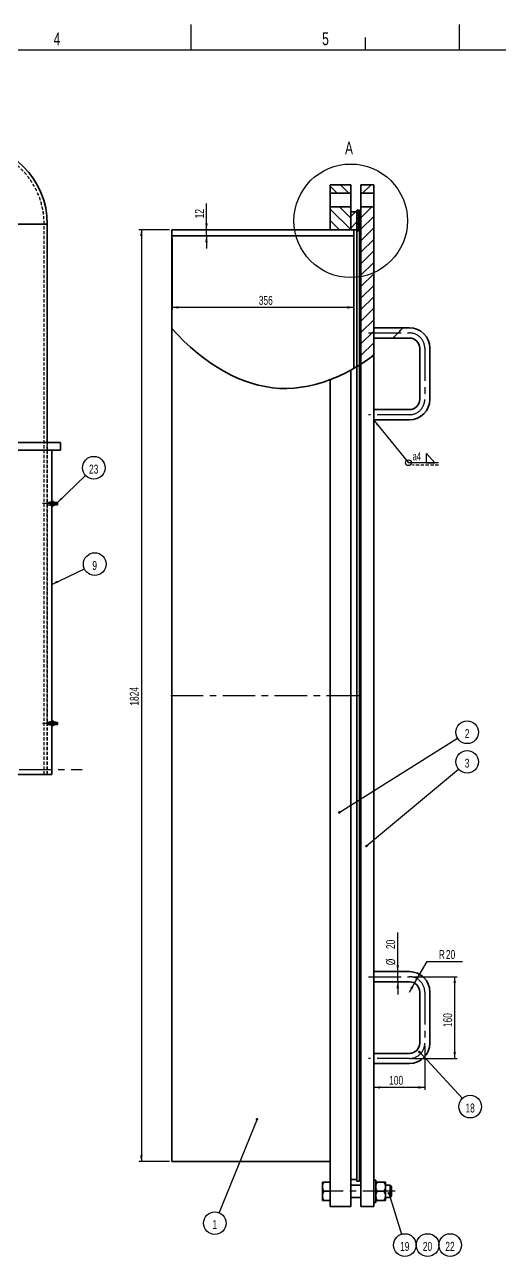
# Model space of a CAD drawing. Header units: millimetres. Extents: x 50 to 5945, y 0 to 4205.
# Drawn here: x 1776 to 2706, y 1794 to 4205 of the extents above; entities that cross this region are included whole.
import ezdxf

# ---------------------------------------------------------------- set-up
doc = ezdxf.new("R2010")
doc.units = ezdxf.units.MM
doc.header["$LTSCALE"] = 5
doc.linetypes.add('CENTERX2', pattern=[20.32, 12.7, -2.54, 2.54, -2.54])
doc.linetypes.add('HIDDEN', pattern=[1.905, 1.27, -0.635])
doc.layers.add('AM_0', color=7, linetype='Continuous', lineweight=35)
doc.layers.add('AM_3', color=6, linetype='HIDDEN', lineweight=25)
for name, color, linetype in [('AM_4', 3, 'Continuous'), ('AM_5', 3, 'Continuous'), ('AM_6', 140, 'Continuous'), ('AM_7', 4, 'CENTERX2'), ('AM_8', 1, 'Continuous')]:
    doc.layers.add(name, color=color, linetype=linetype)
doc.styles.add('SLDTEXTSTYLE0', font='TXT', dxfattribs={"width": 0.7})
doc.dimstyles.new('SLDDIMSTYLE0', dxfattribs={"dimtxt": 17.5, "dimasz": 12.5, "dimexe": 0, "dimexo": 0.0625, "dimgap": 4.375, "dimtad": 1, "dimdec": 1, "dimrnd": 1e-09, "dimzin": 12, "dimdsep": 46, "dimtxsty": 'SLDTEXTSTYLE0', "dimsah": 1, "dimcen": 0.09, "dimadec": 0, "dimazin": 3, "dimtfac": 1, "dimtdec": 1, "dimtmove": 0, "dimatfit": 0, "dimfxl": 1, "dimfrac": 2, "dimtolj": 1, "dimtzin": 12, "dimarcsym": 0})
doc.dimstyles.new('SLDDIMSTYLE1', dxfattribs={"dimtxt": 17.5, "dimasz": 12.5, "dimexe": 0, "dimexo": 0.0625, "dimgap": 4.375, "dimtad": 1, "dimdec": 1, "dimrnd": 1e-09, "dimzin": 12, "dimdsep": 46, "dimtxsty": 'SLDTEXTSTYLE0', "dimsah": 1, "dimcen": 0.09, "dimadec": 0, "dimazin": 3, "dimtfac": 1, "dimtdec": 1, "dimtofl": 0, "dimtmove": 0, "dimatfit": 3, "dimfxl": 1, "dimfrac": 2, "dimtolj": 1, "dimtzin": 12, "dimarcsym": 0})
doc.dimstyles.new('SLDDIMSTYLE2', dxfattribs={"dimtxt": 17.5, "dimasz": 12.5, "dimexe": 0, "dimexo": 0.0625, "dimgap": 4.375, "dimtad": 0, "dimtih": 1, "dimtoh": 1, "dimdec": 1, "dimrnd": 1e-09, "dimzin": 12, "dimdsep": 46, "dimtxsty": 'SLDTEXTSTYLE0', "dimsah": 1, "dimcen": 0, "dimadec": 0, "dimazin": 3, "dimtfac": 1, "dimtdec": 1, "dimtofl": 0, "dimtmove": 0, "dimatfit": 3, "dimfxl": 1, "dimfrac": 2, "dimtolj": 1, "dimtzin": 12, "dimarcsym": 0})
doc.dimstyles.new('SLDDIMSTYLE3', dxfattribs={"dimtxt": 0.18, "dimasz": 5, "dimexe": 0, "dimexo": 0.0625, "dimgap": 0, "dimtad": 0, "dimtih": 1, "dimtoh": 1, "dimdec": 0, "dimrnd": 1e-09, "dimzin": 0, "dimdsep": 46, "dimtxsty": 'Standard', "dimblk1": 'DOT', "dimblk2": 'DOT', "dimsah": 1, "dimcen": 0.09, "dimadec": 0, "dimazin": 0, "dimtfac": 5, "dimtdec": 0, "dimtofl": 0, "dimtmove": 0, "dimatfit": 3, "dimldrblk": 'DOT', "dimfxl": 1, "dimfrac": 2, "dimtolj": 1, "dimtzin": 0, "dimarcsym": 0})
doc.dimstyles.new('SLDDIMSTYLE4', dxfattribs={"dimtxt": 0.18, "dimasz": 12.5, "dimexe": 0, "dimexo": 0.0625, "dimgap": 0, "dimtad": 0, "dimtih": 1, "dimtoh": 1, "dimdec": 0, "dimrnd": 1e-09, "dimzin": 0, "dimdsep": 46, "dimtxsty": 'Standard', "dimsah": 1, "dimcen": 0.09, "dimadec": 0, "dimazin": 0, "dimtfac": 12.5, "dimtdec": 0, "dimtofl": 0, "dimtmove": 0, "dimatfit": 3, "dimfxl": 1, "dimfrac": 2, "dimtolj": 1, "dimtzin": 0, "dimarcsym": 0})

# ---------------------------------------------------------------- blocks, each defined once
blk = doc.blocks.new('_D')
at = {"layer": 'AM_5'}
for p, q in [((2132.5, 3803.6), (2132.5, 3854.8)), ((2132.5, 3791.6), (2132.5, 3803.6)), ((2132.5, 3791.6), (2132.5, 3766.6))]:
    blk.add_line(p, q, dxfattribs=at)
for points in [[(2132.5, 3803.6), (2135, 3816.1), (2130, 3816.1)], [(2132.5, 3791.6), (2130, 3779.1), (2135, 3779.1)]]:
    blk.add_solid(points, dxfattribs=at)
at = {"layer": 'AM_5', "insert": (2109.9, 3825.9), "char_height": 17.5, "attachment_point": 1, "rotation": 90, "style": 'SLDTEXTSTYLE0'}
blk.add_mtext('12', dxfattribs=at)
blk = doc.blocks.new('_D_1')
at = {"layer": 'AM_5'}
for p, q in [((2065, 3786.6), (2065, 3646.6)), ((2421, 3786.6), (2421, 3646.6)), ((2421, 3651.6), (2065, 3651.6))]:
    blk.add_line(p, q, dxfattribs=at)
for points in [[(2065, 3651.6), (2077.5, 3649.1), (2077.5, 3654.1)], [(2421, 3651.6), (2408.5, 3654.1), (2408.5, 3649.1)]]:
    blk.add_solid(points, dxfattribs=at)
at = {"layer": 'AM_5', "insert": (2234.9, 3674.1), "char_height": 17.5, "attachment_point": 1, "style": 'SLDTEXTSTYLE0'}
blk.add_mtext('356', dxfattribs=at)
blk = doc.blocks.new('_D_2')
at = {"layer": 'AM_5'}
for p, q in [((2060, 3803.6), (2000, 3803.6)), ((2005, 3803.6), (2005, 1979.6)), ((2060, 1979.6), (2000, 1979.6))]:
    blk.add_line(p, q, dxfattribs=at)
for points in [[(2005, 3803.6), (2002.5, 3791.1), (2007.5, 3791.1)], [(2005, 1979.6), (2007.5, 1992.1), (2002.5, 1992.1)]]:
    blk.add_solid(points, dxfattribs=at)
at = {"layer": 'AM_5', "insert": (1982.4, 2872.1), "char_height": 17.5, "attachment_point": 1, "rotation": 90, "style": 'SLDTEXTSTYLE0'}
blk.add_mtext('1824', dxfattribs=at)
blk = doc.blocks.new('_D_3')
at = {"layer": 'AM_5'}
for p, q in [((2535, 2341.6), (2623.5, 2341.6)), ((2618.5, 2181.6), (2618.5, 2341.6)), ((2535, 2181.6), (2623.5, 2181.6))]:
    blk.add_line(p, q, dxfattribs=at)
for points in [[(2618.5, 2341.6), (2616, 2329.1), (2621, 2329.1)], [(2618.5, 2181.6), (2621, 2194.1), (2616, 2194.1)]]:
    blk.add_solid(points, dxfattribs=at)
at = {"layer": 'AM_5', "insert": (2596, 2242.9), "char_height": 17.5, "attachment_point": 1, "rotation": 90, "style": 'SLDTEXTSTYLE0'}
blk.add_mtext('160', dxfattribs=at)
blk = doc.blocks.new('_D_4')
at = {"layer": 'AM_5'}
for p, q in [((2560, 2206.6), (2560, 2119.9)), ((2560, 2124.9), (2460, 2124.9))]:
    blk.add_line(p, q, dxfattribs=at)
for points in [[(2460, 2124.9), (2472.5, 2122.4), (2472.5, 2127.4)], [(2560, 2124.9), (2547.5, 2127.4), (2547.5, 2122.4)]]:
    blk.add_solid(points, dxfattribs=at)
at = {"layer": 'AM_5', "insert": (2490.2, 2147.5), "char_height": 17.5, "attachment_point": 1, "style": 'SLDTEXTSTYLE0'}
blk.add_mtext('100', dxfattribs=at)
blk = doc.blocks.new('_D_5')
at = {"layer": 'AM_5'}
for p, q in [((2506.9, 2351.6), (2506.9, 2428.1)), ((2506.9, 2331.6), (2506.9, 2351.6)), ((2506.9, 2331.6), (2506.9, 2306.6))]:
    blk.add_line(p, q, dxfattribs=at)
for points in [[(2506.9, 2351.6), (2509.4, 2364.1), (2504.4, 2364.1)], [(2506.9, 2331.6), (2504.4, 2319.1), (2509.4, 2319.1)]]:
    blk.add_solid(points, dxfattribs=at)
at = {"layer": 'AM_5', "char_height": 17.5, "attachment_point": 1, "rotation": 90, "style": 'SLDTEXTSTYLE0'}
for s, insert in [('20', (2484.3, 2395.7)), ('%%c', (2484.3, 2364.2))]:
    blk.add_mtext(s, dxfattribs=dict(at, insert=insert))
blk = doc.blocks.new('_D_6')
at = {"layer": 'AM_5'}
for p, q in [((2540, 2328.9), (2564.4, 2371.2)), ((2564.4, 2371.2), (2633.7, 2371.2)), ((2530, 2311.6), (2540, 2328.9))]:
    blk.add_line(p, q, dxfattribs=at)
blk.add_solid([(2540, 2328.9), (2531.5, 2319.3), (2535.9, 2316.8)], dxfattribs=at)
at = {"layer": 'AM_5', "char_height": 17.5, "attachment_point": 1, "style": 'SLDTEXTSTYLE0'}
for s, insert in [('R', (2587.4, 2393.8)), ('20', (2601.3, 2393.8))]:
    blk.add_mtext(s, dxfattribs=dict(at, insert=insert))
blk = doc.blocks.new('SW_NOTE_0_4')
at = {"layer": 'AM_6', "color": 0}
blk.add_circle((15.1, -16.2), 22.2, dxfattribs=at)
at = {"layer": 'AM_6', "color": 0, "insert": (15, -10.1), "char_height": 17.5, "attachment_point": 2, "style": 'SLDTEXTSTYLE0'}
blk.add_mtext('18', dxfattribs=at)
blk = doc.blocks.new('_Dot')
at = {"color": 0, "linetype": 'ByBlock', "lineweight": -2}
blk.add_line((-0.5, 0), (-1, 0), dxfattribs=at)
at = {"color": 0, "linetype": 'ByBlock', "const_width": 0.5}
blk.add_lwpolyline([(-0.25, 0, 1), (0.25, 0, 1)], format="xyb", close=True, dxfattribs=at)
blk = doc.blocks.new('SW_NOTE_0_5')
at = {"layer": 'AM_6', "color": 0}
blk.add_circle((-8.3, -20.5), 22.2, dxfattribs=at)
at = {"layer": 'AM_6', "color": 0, "insert": (-8.3, -14.4), "char_height": 17.5, "attachment_point": 2, "style": 'SLDTEXTSTYLE0'}
blk.add_mtext('1', dxfattribs=at)
blk = doc.blocks.new('SW_NOTE_0_6')
at = {"layer": 'AM_6', "color": 0}
blk.add_circle((18.8, 11.8), 22.2, dxfattribs=at)
at = {"layer": 'AM_6', "color": 0, "insert": (18.7, 17.9), "char_height": 17.5, "attachment_point": 2, "style": 'SLDTEXTSTYLE0'}
blk.add_mtext('2', dxfattribs=at)
blk = doc.blocks.new('SW_NOTE_0_7')
at = {"layer": 'AM_6', "color": 0}
blk.add_circle((17, 14.2), 22.2, dxfattribs=at)
at = {"layer": 'AM_6', "color": 0, "insert": (16.9, 20.3), "char_height": 17.5, "attachment_point": 2, "style": 'SLDTEXTSTYLE0'}
blk.add_mtext('3', dxfattribs=at)
blk = doc.blocks.new('SW_NOTE_0_8')
at = {"layer": 'AM_6', "color": 0}
blk.add_circle((6.5, -21.2), 22.2, dxfattribs=at)
at = {"layer": 'AM_6', "color": 0, "insert": (6.4, -15.1), "char_height": 17.5, "attachment_point": 2, "style": 'SLDTEXTSTYLE0'}
blk.add_mtext('19', dxfattribs=at)
blk = doc.blocks.new('SW_NOTE_0_9')
at = {"layer": 'AM_6', "color": 0}
blk.add_circle((12.3, 16.5), 22.2, dxfattribs=at)
at = {"layer": 'AM_6', "color": 0, "insert": (12, 22.6), "char_height": 17.5, "attachment_point": 2, "style": 'SLDTEXTSTYLE0'}
blk.add_mtext('20', dxfattribs=at)
blk = doc.blocks.new('SW_NOTE_0_10')
at = {"layer": 'AM_6', "color": 0}
blk.add_circle((12.3, 16.5), 22.2, dxfattribs=at)
at = {"layer": 'AM_6', "color": 0, "insert": (12, 22.6), "char_height": 17.5, "attachment_point": 2, "style": 'SLDTEXTSTYLE0'}
blk.add_mtext('22', dxfattribs=at)
blk = doc.blocks.new('SW_SYMBOL_WELD_FILL')
at = {"layer": 'AM_5', "color": 0}
for p, q in [((500, 0), (500, 4500)), ((500, 4500), (4500, 0)), ((500, 0), (4500, 0))]:
    blk.add_line(p, q, dxfattribs=at)
blk = doc.blocks.new('SW_WELDSYMBOL_0')
at = {"layer": 'AM_5', "color": 0}
blk.add_line((59.1, 0), (0, 0), dxfattribs=at)
at = {"layer": 'AM_5', "color": 0, "linetype": 'HIDDEN'}
blk.add_line((59.1, -5), (8.3, -5), dxfattribs=at)
at = {"layer": 'AM_5', "color": 0}
blk.add_circle((0, 0), 5.72, dxfattribs=at)
at = {"layer": 'AM_5', "color": 0, "xscale": 0.0041275, "yscale": 0.0041275, "zscale": 0.0041275}
blk.add_blockref('SW_SYMBOL_WELD_FILL', (33.3, -0.5), dxfattribs=at)
at = {"layer": 'AM_5', "color": 0, "insert": (8.2, 20.5), "char_height": 15.88, "attachment_point": 1, "style": 'SLDTEXTSTYLE0'}
blk.add_mtext('a4', dxfattribs=at)
blk = doc.blocks.new('SW_NOTE_0_18')
at = {"layer": 'AM_6', "color": 0}
blk.add_circle((20, 9.5), 22.2, dxfattribs=at)
at = {"layer": 'AM_6', "color": 0, "insert": (19.9, 15.6), "char_height": 17.5, "attachment_point": 2, "style": 'SLDTEXTSTYLE0'}
blk.add_mtext('9', dxfattribs=at)
blk = doc.blocks.new('SW_NOTE_0_24')
at = {"layer": 'AM_6', "color": 0}
blk.add_circle((16, 15.3), 22.2, dxfattribs=at)
at = {"layer": 'AM_6', "color": 0, "insert": (15.8, 21.4), "char_height": 17.5, "attachment_point": 2, "style": 'SLDTEXTSTYLE0'}
blk.add_mtext('23', dxfattribs=at)

msp = doc.modelspace()

# ---------------------------------------------------------------- hatches: boundary and pattern name
at = {"layer": 'AM_8'}
h = msp.add_hatch(dxfattribs=at)
h.set_pattern_fill('ANSI31', color=256, scale=5, angle=90, style=0)
h.paths.add_polyline_path([(2374.961522, 3891.578207), (2374.961522, 3875.078207), (2414.961522, 3875.078207), (2414.961522, 3891.578207)], flags=0)
h = msp.add_hatch(dxfattribs=at)
h.set_pattern_fill('ANSI31', color=256, scale=5, style=0)
h.paths.add_polyline_path([(2434.961522, 3891.578207), (2434.961522, 3875.078207), (2459.961522, 3875.078207), (2459.961522, 3891.578207)], flags=0)
h = msp.add_hatch(dxfattribs=at)
h.set_pattern_fill('ANSI31', color=256, scale=5, angle=90, style=0)
h.paths.add_polyline_path([(2374.961522, 3803.578207), (2414.961522, 3803.578207), (2414.961522, 3848.078207), (2374.961522, 3848.078207)], flags=0)
h = msp.add_hatch(dxfattribs=at)
h.set_pattern_fill('ANSI31', color=256, scale=5, style=0)
h.paths.add_polyline_path([(2414.961522, 3838.578207), (2414.961522, 3803.578207), (2426.961522, 3803.578207), (2426.961522, 3838.578207)], flags=0)
h = msp.add_hatch(dxfattribs=at)
h.set_pattern_fill('NET3', color=256, scale=1.666667, style=0)
h.paths.add_polyline_path([(2426.961522, 3841.578207), (2426.961522, 3801.578207), (2431.961522, 3801.578207), (2431.961522, 3841.578207)], flags=0)
h = msp.add_hatch(dxfattribs=at)
h.set_pattern_fill('ANSI31', color=256, scale=5, angle=90, style=0)
edge = h.paths.add_edge_path(flags=0)
edge.add_line((2434.961522, 3840.578207), (2431.961522, 3840.578207))
edge.add_line((2431.961522, 3840.578207), (2431.961522, 3538.725929))
edge.add_spline(control_points=[(2431.961522, 3538.725929), (2432.964383, 3539.355328), (2433.964406, 3539.989961), (2434.961522, 3540.629749)], knot_values=[0.6436702071, 0.6436702071, 0.6436702071, 0.6436702071, 0.6455869195, 0.6455869195, 0.6455869195, 0.6455869195], weights=[1, 1, 1, 1], degree=3, periodic=0)
edge.add_line((2434.961522, 3540.629749), (2434.961522, 3840.578207))
h = msp.add_hatch(dxfattribs=at)
h.set_pattern_fill('ANSI31', color=256, scale=5, style=0)
edge = h.paths.add_edge_path(flags=0)
edge.add_spline(control_points=[(2431.961522, 3538.725929), (2432.964383, 3539.355328), (2433.964406, 3539.989961), (2434.961522, 3540.629749)], knot_values=[0.6436702071, 0.6436702071, 0.6436702071, 0.6436702071, 0.6455869195, 0.6455869195, 0.6455869195, 0.6455869195], weights=[1, 1, 1, 1], degree=3, periodic=0)
edge.add_line((2434.961522, 3540.629749), (2434.961522, 3840.578207))
edge.add_line((2434.961522, 3840.578207), (2431.961522, 3840.578207))
edge.add_line((2431.961522, 3840.578207), (2431.961522, 3538.725929))
h = msp.add_hatch(dxfattribs=at)
h.set_pattern_fill('ANSI31', color=256, scale=5, style=0)
edge = h.paths.add_edge_path(flags=0)
edge.add_line((2459.961522, 3848.078207), (2434.961522, 3848.078207))
edge.add_line((2434.961522, 3848.078207), (2434.961522, 3540.629749))
edge.add_spline(control_points=[(2434.961522, 3540.629749), (2443.523867, 3546.123683), (2451.871783, 3551.99772), (2459.961522, 3558.201019)], knot_values=[0.6455869195, 0.6455869195, 0.6455869195, 0.6455869195, 0.6620459565, 0.6620459565, 0.6620459565, 0.6620459565], weights=[1, 1, 1, 1], degree=3, periodic=0)
edge.add_line((2459.961522, 3558.201019), (2459.961522, 3848.078207))

# ---------------------------------------------------------------- linework, layer by layer
at = {"layer": 'AM_0'}
for p, q in [((2374.961522, 3891.578207), (2414.961522, 3891.578207)), ((2374.961522, 3875.078207), (2374.961522, 3891.578207)), ((2414.961522, 3875.078207), (2414.961522, 3891.578207)), ((2434.961522, 3891.578207), (2459.961522, 3891.578207)), ((2434.961522, 3891.578207), (2434.961522, 3875.078207)), ((2459.961522, 3891.578207), (2459.961522, 3875.078207)), ((2414.961522, 3875.078207), (2374.961522, 3875.078207)), ((2374.961522, 3875.078207), (2374.961522, 3848.078207)), ((2414.961522, 3875.078207), (2414.961522, 3848.078207)), ((2459.961522, 3875.078207), (2434.961522, 3875.078207)), ((2434.961522, 3848.078207), (2434.961522, 3875.078207)), ((2459.961522, 3848.078207), (2459.961522, 3875.078207)), ((2374.961522, 3848.078207), (2414.961522, 3848.078207)), ((2374.961522, 3803.578207), (2374.961522, 3848.078207)), ((2414.961522, 3803.578207), (2414.961522, 3848.078207)), ((2414.961522, 3838.578207), (2426.961522, 3838.578207)), ((2414.961522, 3838.578207), (2414.961522, 3803.578207)), ((2426.961522, 3841.578207), (2431.961522, 3841.578207)), ((2426.961522, 3841.578207), (2426.961522, 3801.578207)), ((2426.961522, 3838.578207), (2426.961522, 3803.578207)), ((2431.961522, 3841.578207), (2431.961522, 3801.578207)), ((2431.961522, 3840.578207), (2434.961522, 3840.578207)), ((2431.961522, 3538.725929), (2431.961522, 3840.578207)), ((2434.961522, 3848.078207), (2459.961522, 3848.078207)), ((2434.961522, 3848.078207), (2434.961522, 3540.629749)), ((2434.961522, 3540.629749), (2434.961522, 3840.578207)), ((2459.961522, 3848.078207), (2459.961522, 3558.201019)), ((1731.983323, 3814.428207), (1820.883323, 3814.428207)), ((1820.883323, 3387.428207), (1820.883323, 3814.428207)), ((2420.961522, 3803.577183), (2064.961522, 3803.577183)), ((2064.961522, 3791.577207), (2064.961522, 3803.577183)), ((2420.961522, 3791.577207), (2064.961522, 3791.577207)), ((2064.961522, 3610.398158), (2064.961522, 3791.577207)), ((2374.961522, 3803.578207), (2414.961522, 3803.578207)), ((2374.961522, 3803.578207), (2374.961522, 3803.577183)), ((2414.961522, 3803.578207), (2426.961522, 3803.578207)), ((2414.961522, 3803.577183), (2414.961522, 3803.578207)), ((2420.961522, 3791.577207), (2420.961522, 3803.577183)), ((2420.961522, 3532.184165), (2420.961522, 3791.577207)), ((2426.961522, 3801.578207), (2431.961522, 3801.578207)), ((2426.961522, 3535.729065), (2426.961522, 3801.578207)), ((2064.961522, 3610.398158), (2064.961522, 3291.578207)), ((2516.298986, 3611.578207), (2459.961522, 3611.578207)), ((2529.961522, 3611.578207), (2516.298986, 3611.578207)), ((2459.961522, 3591.578207), (2497.909422, 3591.578207)), ((2497.909422, 3591.578207), (2529.961522, 3591.578207)), ((2549.961522, 3571.578207), (2549.961522, 3471.578207)), ((2569.961522, 3471.578207), (2569.961522, 3571.578207)), ((2459.961522, 3558.201019), (2459.961522, 3291.578207)), ((2426.961522, 3535.645693), (2414.961522, 3528.71538)), ((2414.961522, 3291.578207), (2414.961522, 3528.71538)), ((2431.961522, 3538.725929), (2426.961522, 3535.645693)), ((2426.961522, 3535.645693), (2426.961522, 3291.578207)), ((2434.961522, 3540.629749), (2431.961522, 3538.725929)), ((2431.961522, 3538.725929), (2431.961522, 3291.578207)), ((2434.961522, 3540.629749), (2434.961522, 3291.578207)), ((2374.961522, 3291.578207), (2374.961522, 3510.108237)), ((2529.961522, 3451.578207), (2459.961522, 3451.578207)), ((2459.961522, 3431.578207), (2529.961522, 3431.578207)), ((1706.433323, 3387.428207), (1846.433323, 3387.428207)), ((1846.433323, 3372.428207), (1846.433323, 3387.428207)), ((1706.433323, 3372.428207), (1846.433323, 3372.428207)), ((1829.433323, 3270.422072), (1829.433323, 3372.428207)), ((2064.961522, 3291.578207), (2064.961522, 2491.578207)), ((2374.961522, 2491.578207), (2374.961522, 3291.578207)), ((2414.961522, 2491.578207), (2414.961522, 3291.578207)), ((2426.961522, 3291.578207), (2426.961522, 2491.578207)), ((2431.961522, 3291.578207), (2431.961522, 2491.578207)), ((2434.961522, 3291.578207), (2434.961522, 2491.578207)), ((2459.961522, 3291.578207), (2459.961522, 2491.578207)), ((1829.503395, 3270.428207), (1829.433323, 3270.426018)), ((1829.433323, 2840.422072), (1829.433323, 3264.434343)), ((1829.433323, 3264.430397), (1829.503395, 3264.428207)), ((1830.503395, 3270.578207), (1829.503395, 3270.578207)), ((1829.503395, 3270.578207), (1829.503395, 3264.278207)), ((1829.503395, 3264.278207), (1830.503395, 3264.278207)), ((1830.816002, 3271.469659), (1830.503395, 3270.928207)), ((1830.503395, 3270.928207), (1830.503395, 3270.459296)), ((1830.503395, 3270.459296), (1830.503395, 3267.428207)), ((1830.503395, 3267.428207), (1830.503395, 3264.397119)), ((1830.503395, 3264.397119), (1830.503395, 3263.928207)), ((1830.503395, 3263.928207), (1830.816002, 3263.386756)), ((1830.816002, 3271.469659), (1833.190787, 3271.469659)), ((1830.816002, 3269.448933), (1833.190787, 3269.448933)), ((1830.816002, 3265.407482), (1833.190787, 3265.407482)), ((1830.816002, 3263.386756), (1833.190787, 3263.386756)), ((1833.503395, 3270.928207), (1833.190787, 3271.469659)), ((1833.190787, 3263.386756), (1833.503395, 3263.928207)), ((1833.503395, 3270.928207), (1833.503395, 3270.459296)), ((1833.503395, 3270.459296), (1833.503395, 3267.428207)), ((1835.603395, 3269.738207), (1833.503395, 3270.153207)), ((1833.503395, 3267.428207), (1833.503395, 3264.397119)), ((1833.503395, 3264.703207), (1835.603395, 3265.118207)), ((1833.503395, 3264.397119), (1833.503395, 3263.928207)), ((1835.603395, 3269.738207), (1835.603395, 3265.118207)), ((1840.503395, 3269.428207), (1837.703395, 3269.738207)), ((1837.703395, 3269.738207), (1837.703395, 3265.118207)), ((1837.703395, 3265.118207), (1840.503395, 3265.428207)), ((1840.503395, 3269.428207), (1840.503395, 3265.428207)), ((1829.503395, 2840.428207), (1829.433323, 2840.426018)), ((1829.433323, 2737.428207), (1829.433323, 2834.434343)), ((1829.433323, 2834.430397), (1829.503395, 2834.428207)), ((1830.503395, 2840.578207), (1829.503395, 2840.578207)), ((1829.503395, 2840.578207), (1829.503395, 2834.278207)), ((1829.503395, 2834.278207), (1830.503395, 2834.278207)), ((1830.816002, 2841.469659), (1830.503395, 2840.928207)), ((1830.503395, 2840.928207), (1830.503395, 2840.459296)), ((1830.503395, 2840.459296), (1830.503395, 2837.428207)), ((1830.503395, 2837.428207), (1830.503395, 2834.397119)), ((1830.503395, 2834.397119), (1830.503395, 2833.928207)), ((1830.503395, 2833.928207), (1830.816002, 2833.386756)), ((1830.816002, 2841.469659), (1833.190787, 2841.469659)), ((1830.816002, 2839.448933), (1833.190787, 2839.448933)), ((1830.816002, 2835.407482), (1833.190787, 2835.407482)), ((1830.816002, 2833.386756), (1833.190787, 2833.386756)), ((1833.503395, 2840.928207), (1833.190787, 2841.469659)), ((1833.190787, 2833.386756), (1833.503395, 2833.928207)), ((1833.503395, 2840.928207), (1833.503395, 2840.459296)), ((1833.503395, 2840.459296), (1833.503395, 2837.428207)), ((1835.603395, 2839.738207), (1833.503395, 2840.153207)), ((1833.503395, 2837.428207), (1833.503395, 2834.397119)), ((1833.503395, 2834.703207), (1835.603395, 2835.118207)), ((1833.503395, 2834.397119), (1833.503395, 2833.928207)), ((1835.603395, 2839.738207), (1835.603395, 2835.118207)), ((1840.503395, 2839.428207), (1837.703395, 2839.738207)), ((1837.703395, 2839.738207), (1837.703395, 2835.118207)), ((1837.703395, 2835.118207), (1840.503395, 2835.428207)), ((1840.503395, 2839.428207), (1840.503395, 2835.428207)), ((1723.433323, 2737.428207), (1776.433323, 2737.428207)), ((1776.433323, 2737.428207), (1829.433323, 2737.428207)), ((2064.961522, 2491.578207), (2064.961522, 1979.578207)), ((2374.961522, 1891.578207), (2374.961522, 2491.578207)), ((2414.961522, 1891.578207), (2414.961522, 2491.578207)), ((2426.961522, 2491.578207), (2426.961522, 1941.578207)), ((2431.961522, 2491.578207), (2431.961522, 1941.578207)), ((2434.961522, 2491.578207), (2434.961522, 1891.578207)), ((2459.961522, 2491.578207), (2459.961522, 1891.578207)), ((2529.961522, 2351.578207), (2459.961522, 2351.578207)), ((2459.961522, 2331.578207), (2529.961522, 2331.578207)), ((2549.961522, 2311.578207), (2549.961522, 2211.578207)), ((2569.961522, 2211.578207), (2569.961522, 2311.578207)), ((2529.961522, 2191.578207), (2459.961522, 2191.578207)), ((2459.961522, 2171.578207), (2529.961522, 2171.578207)), ((2064.961522, 1979.578207), (2374.961522, 1979.578207)), ((2362.246131, 1939.578207), (2359.461522, 1939.578207)), ((2359.461522, 1939.578207), (2359.461522, 1930.578207)), ((2359.461522, 1930.578207), (2359.461522, 1912.578207)), ((2374.461522, 1939.578207), (2362.246131, 1939.578207)), ((2374.461522, 1939.578207), (2374.461522, 1921.578207)), ((2374.961522, 1934.778207), (2374.461522, 1934.778207)), ((2414.961522, 1944.578207), (2426.961522, 1944.578207)), ((2434.961522, 1933.578207), (2414.961522, 1933.578207)), ((2426.961522, 1941.578207), (2431.961522, 1941.578207)), ((2431.961522, 1942.578207), (2434.961522, 1942.578207)), ((2463.961522, 1943.578207), (2459.961522, 1943.578207)), ((2463.961522, 1943.578207), (2463.961522, 1899.578207)), ((2463.961522, 1939.578207), (2466.746131, 1939.578207)), ((2466.746131, 1939.578207), (2480.176912, 1939.578207)), ((2480.176912, 1939.578207), (2482.961522, 1939.578207)), ((2482.961522, 1930.578207), (2482.961522, 1939.578207)), ((2491.961522, 1933.578207), (2482.961522, 1933.578207)), ((2482.961522, 1912.578207), (2482.961522, 1930.578207)), ((2494.961522, 1930.578207), (2491.961522, 1933.578207)), ((2491.961522, 1909.578207), (2491.961522, 1933.578207)), ((2494.961522, 1930.578207), (2494.961522, 1912.578207)), ((2359.461522, 1912.578207), (2359.461522, 1903.578207)), ((2374.461522, 1921.578207), (2362.246131, 1921.578207)), ((2374.461522, 1903.578207), (2374.461522, 1921.578207)), ((2374.461522, 1908.378207), (2374.961522, 1908.378207)), ((2414.961522, 1909.578207), (2434.961522, 1909.578207)), ((2466.746131, 1921.578207), (2480.176912, 1921.578207)), ((2482.961522, 1903.578207), (2482.961522, 1912.578207)), ((2482.961522, 1909.578207), (2491.961522, 1909.578207)), ((2491.961522, 1909.578207), (2494.961522, 1912.578207)), ((2362.246131, 1903.578207), (2359.461522, 1903.578207)), ((2374.461522, 1903.578207), (2362.246131, 1903.578207)), ((2374.961522, 1891.578207), (2414.961522, 1891.578207)), ((2434.961522, 1891.578207), (2459.961522, 1891.578207)), ((2459.961522, 1899.578207), (2463.961522, 1899.578207)), ((2463.961522, 1903.578207), (2466.746131, 1903.578207)), ((2466.746131, 1903.578207), (2480.176912, 1903.578207)), ((2480.176912, 1903.578207), (2482.961522, 1903.578207))]:
    msp.add_line(p, q, dxfattribs=at)
at = {"layer": 'AM_0', "flags": 128}
for points in [[(2374.961522, 3510.169413), (2361.394878, 3505.320366), (2345.54102, 3500.685736), (2331.881162, 3497.54527), (2317.988354, 3495.165992), (2303.949548, 3493.602956), (2289.851694, 3492.911216), (2275.781741, 3493.145827), (2261.738641, 3494.346391), (2247.779571, 3496.467596), (2233.984298, 3499.441951), (2220.432589, 3503.201967), (2207.204213, 3507.680152), (2193.145976, 3513.322375), (2179.447502, 3519.689829), (2166.143971, 3526.702025), (2153.270559, 3534.278472), (2140.862446, 3542.338681), (2128.954809, 3550.802161), (2114.666084, 3561.949141), (2101.094593, 3573.597425), (2088.268136, 3585.63182), (2076.214512, 3597.937129), (2064.961522, 3610.398158)], [(2516.298986, 3611.484146), (2516.30072, 3611.486167), (2515.74526, 3610.840026), (2514.677611, 3609.606644), (2513.679575, 3608.463719), (2512.518378, 3607.145936), (2510.906342, 3605.337456), (2509.149747, 3603.393851), (2507.354633, 3601.435995), (2505.508722, 3599.451842), (2503.477188, 3597.30135), (2501.492335, 3595.23294), (2499.459362, 3593.146955), (2498.338211, 3592.010355), (2497.921587, 3591.590449), (2497.909422, 3591.578207)], [(2459.961522, 3558.201019), (2447.703628, 3549.194996), (2434.961522, 3540.629749)], [(1830.503395, 3270.459296), (1830.600052, 3271.007004), (1830.816002, 3271.469659)], [(1830.816002, 3269.448933), (1830.563136, 3270.030627), (1830.503395, 3270.459296)], [(1830.503395, 3267.428207), (1830.600052, 3268.523623), (1830.816002, 3269.448933)], [(1830.816002, 3265.407482), (1830.563136, 3266.570869), (1830.503395, 3267.428207)], [(1830.503395, 3264.397119), (1830.600052, 3264.944826), (1830.816002, 3265.407482)], [(1830.816002, 3263.386756), (1830.563136, 3263.968449), (1830.503395, 3264.397119)], [(1833.190787, 3271.469659), (1833.443654, 3270.887966), (1833.503395, 3270.459296)], [(1833.503395, 3270.459296), (1833.406738, 3269.911589), (1833.190787, 3269.448933)], [(1833.190787, 3269.448933), (1833.443654, 3268.285546), (1833.503395, 3267.428207)], [(1833.503395, 3267.428207), (1833.406738, 3266.332792), (1833.190787, 3265.407482)], [(1833.190787, 3265.407482), (1833.443654, 3264.825788), (1833.503395, 3264.397119)], [(1833.503395, 3264.397119), (1833.406738, 3263.849411), (1833.190787, 3263.386756)], [(1830.503395, 2840.459296), (1830.600052, 2841.007004), (1830.816002, 2841.469659)], [(1830.816002, 2839.448933), (1830.563136, 2840.030627), (1830.503395, 2840.459296)], [(1830.503395, 2837.428207), (1830.600052, 2838.523623), (1830.816002, 2839.448933)], [(1830.816002, 2835.407482), (1830.563136, 2836.570869), (1830.503395, 2837.428207)], [(1830.503395, 2834.397119), (1830.600052, 2834.944826), (1830.816002, 2835.407482)], [(1830.816002, 2833.386756), (1830.563136, 2833.968449), (1830.503395, 2834.397119)], [(1833.190787, 2841.469659), (1833.443654, 2840.887966), (1833.503395, 2840.459296)], [(1833.503395, 2840.459296), (1833.406738, 2839.911589), (1833.190787, 2839.448933)], [(1833.190787, 2839.448933), (1833.443654, 2838.285546), (1833.503395, 2837.428207)], [(1833.503395, 2837.428207), (1833.406738, 2836.332792), (1833.190787, 2835.407482)], [(1833.190787, 2835.407482), (1833.443654, 2834.825788), (1833.503395, 2834.397119)], [(1833.503395, 2834.397119), (1833.406738, 2833.849411), (1833.190787, 2833.386756)]]:
    msp.add_lwpolyline(points, dxfattribs=at)
at = {"layer": 'AM_0'}
for centre, radius, start, end in [((1662.133323, 3814.428207), 158.75, 0, 90), ((2529.961522, 3571.578207), 40, 0, 90), ((2529.961522, 3571.578207), 20, 0, 90), ((2261.406856, 3806.51589), 317.414805, 290.961986908, 298.931691676), ((2529.961522, 3471.578207), 20, 270, 0), ((2529.961522, 3471.578207), 40, 270, 0), ((1836.653395, 3266.294735), 3.6, 73.0422367, 106.9577633), ((1836.653395, 3268.56168), 3.6, 253.0422367, 286.9577633), ((1836.653395, 2836.294735), 3.6, 73.0422367, 106.9577633), ((1836.653395, 2838.56168), 3.6, 253.0422367, 286.9577633), ((2529.961522, 2311.578207), 40, 0, 90), ((2529.961522, 2311.578207), 20, 0, 90), ((2529.961522, 2211.578207), 20, 270, 0), ((2529.961522, 2211.578207), 40, 270, 0), ((2376.890212, 1930.116533), 17.434804, 147.133126525, 178.482626007), ((2376.818463, 1931.017683), 17.362504, 181.450412589, 212.933834879), ((2481.318463, 1930.138732), 17.362504, 147.066165121, 178.549587411), ((2481.390212, 1931.039882), 17.434804, 181.517373993, 212.866873475), ((2465.532831, 1930.116533), 17.434804, 1.517373993, 32.866873475), ((2465.60458, 1931.017683), 17.362504, 327.066165121, 358.549587411), ((2376.818463, 1912.138732), 17.362504, 147.066165121, 178.549587411), ((2376.890212, 1913.039882), 17.434804, 181.517373993, 212.866873475), ((2481.390212, 1912.116533), 17.434804, 147.133126525, 178.482626007), ((2481.318463, 1913.017683), 17.362504, 181.450412589, 212.933834879), ((2465.60458, 1912.138732), 17.362504, 1.450412589, 32.933834879), ((2465.532831, 1913.039882), 17.434804, 327.133126525, 358.482626007)]:
    msp.add_arc(centre, radius, start, end, dxfattribs=at)
at = {"layer": 'AM_3'}
for p, q in [((1814.583323, 2737.428207), (1814.583323, 3814.428207)), ((1820.883323, 2737.428207), (1820.883323, 3387.428207)), ((1821.433323, 3372.428207), (1821.433323, 3387.428207)), ((1821.433323, 3269.948289), (1821.433323, 3372.428207)), ((1829.433323, 3269.980907), (1821.431495, 3269.980907)), ((1821.433135, 3264.875507), (1829.433323, 3264.875507)), ((1821.433323, 2839.948289), (1821.433323, 3264.878997)), ((1826.003151, 3270.318825), (1825.503395, 3269.803207)), ((1825.503395, 3269.803207), (1825.503395, 3265.053207)), ((1825.503395, 3265.053207), (1826.003151, 3264.53759)), ((1829.433323, 3270.426018), (1826.003151, 3270.318825)), ((1826.003151, 3270.318825), (1826.003151, 3264.53759)), ((1826.003151, 3264.53759), (1829.433323, 3264.430397)), ((1829.433323, 3269.948254), (1829.433323, 3270.422072)), ((1829.433323, 3264.434343), (1829.433323, 3264.879288)), ((1829.433323, 2839.980907), (1821.431495, 2839.980907)), ((1821.433135, 2834.875507), (1829.433323, 2834.875507)), ((1821.433323, 2737.428207), (1821.433323, 2834.878997)), ((1826.003151, 2840.318825), (1825.503395, 2839.803207)), ((1825.503395, 2839.803207), (1825.503395, 2835.053207)), ((1825.503395, 2835.053207), (1826.003151, 2834.53759)), ((1829.433323, 2840.426018), (1826.003151, 2840.318825)), ((1826.003151, 2840.318825), (1826.003151, 2834.53759)), ((1826.003151, 2834.53759), (1829.433323, 2834.430397)), ((1829.433323, 2839.948254), (1829.433323, 2840.422072)), ((1829.433323, 2834.434343), (1829.433323, 2834.879288))]:
    msp.add_line(p, q, dxfattribs=at)
at = {"layer": 'AM_3', "flags": 128}
for points in [[(1821.360862, 3267.428207), (1821.368792, 3268.272395), (1821.389101, 3269.021397), (1821.41292, 3269.591634), (1821.429814, 3269.918276), (1821.432365, 3269.963967), (1821.419504, 3269.724454), (1821.396844, 3269.226673), (1821.374261, 3268.525537), (1821.361686, 3267.700417), (1821.364571, 3266.865137)], [(1821.43313, 3264.878997), (1821.433318, 3264.875594), (1821.425034, 3265.026056), (1821.404547, 3265.446489), (1821.380769, 3266.090603), (1821.364132, 3266.886133), (1821.360862, 3267.428207)], [(1829.371813, 3267.428207), (1829.378547, 3268.27261), (1829.395794, 3269.021806), (1829.416014, 3269.591952), (1829.430348, 3269.918378), (1829.432507, 3269.963903), (1829.421573, 3269.724041), (1829.402324, 3269.225785), (1829.383162, 3268.524437), (1829.372507, 3267.699307), (1829.37497, 3266.865616)], [(1829.433146, 3264.879288), (1829.433318, 3264.87561), (1829.426253, 3265.026777), (1829.408833, 3265.448073), (1829.388654, 3266.092803), (1829.374564, 3266.888528), (1829.371813, 3267.428207)], [(1821.360862, 2837.428207), (1821.368792, 2838.272395), (1821.389101, 2839.021397), (1821.41292, 2839.591634), (1821.429814, 2839.918276), (1821.432365, 2839.963967), (1821.419504, 2839.724454), (1821.396844, 2839.226673), (1821.374261, 2838.525537), (1821.361686, 2837.700417), (1821.364571, 2836.865137)], [(1821.43313, 2834.878997), (1821.433318, 2834.875594), (1821.425034, 2835.026056), (1821.404547, 2835.446489), (1821.380769, 2836.090603), (1821.364132, 2836.886133), (1821.360862, 2837.428207)], [(1829.371813, 2837.428207), (1829.378547, 2838.27261), (1829.395794, 2839.021806), (1829.416014, 2839.591952), (1829.430348, 2839.918378), (1829.432507, 2839.963903), (1829.421573, 2839.724041), (1829.402324, 2839.225785), (1829.383162, 2838.524437), (1829.372507, 2837.699307), (1829.37497, 2836.865616)], [(1829.433146, 2834.879288), (1829.433318, 2834.87561), (1829.426253, 2835.026777), (1829.408833, 2835.448073), (1829.388654, 2836.092803), (1829.374564, 2836.888528), (1829.371813, 2837.428207)]]:
    msp.add_lwpolyline(points, dxfattribs=at)
at = {"layer": 'AM_3'}
msp.add_arc((1662.133323, 3814.428207), 152.45, 0, 90, dxfattribs=at)
at = {"layer": 'AM_4'}
for p, q in [((2102.5, 4155), (2102.5, 4205)), ((2628.125, 4155), (2628.125, 4205)), ((2444, 4155), (2444, 4180)), ((5895, 4155), (100, 4155))]:
    msp.add_line(p, q, dxfattribs=at)
at = {"layer": 'AM_5'}
msp.add_circle((2414.961522, 3821.078207), 111.129957, dxfattribs=at)
at = {"layer": 'AM_7'}
for p, q in [((2449.961522, 3601.578207), (2529.961522, 3601.578207)), ((2559.961522, 3571.578207), (2559.961522, 3471.578207)), ((2529.961522, 3441.578207), (2449.961522, 3441.578207)), ((1839.371813, 3267.428207), (1811.360862, 3267.428207)), ((2430.961522, 2891.577695), (2054.961522, 2891.577695)), ((1839.371813, 2837.428207), (1811.360862, 2837.428207)), ((343.319566, 2747.428206), (1889.376922, 2747.428206)), ((2449.961522, 2341.578207), (2529.961522, 2341.578207)), ((2559.961522, 2311.578207), (2559.961522, 2211.578207)), ((2529.961522, 2181.578207), (2449.961522, 2181.578207)), ((2374.961522, 1921.578207), (2364.461522, 1921.578207)), ((2501.961522, 1921.578207), (2374.961522, 1921.578207))]:
    msp.add_line(p, q, dxfattribs=at)
for centre, start, end in [((2529.961522, 3571.578207), 0, 90), ((2529.961522, 3571.578207), 0, 90), ((2529.961522, 3471.578207), 270, 0), ((2529.961522, 3471.578207), 270, 0), ((2529.961522, 2311.578207), 0, 90), ((2529.961522, 2311.578207), 0, 90), ((2529.961522, 2211.578207), 270, 0), ((2529.961522, 2211.578207), 270, 0)]:
    msp.add_arc(centre, 30, start, end, dxfattribs=at)

# ---------------------------------------------------------------- block references
at = {"layer": 'AM_5'}
msp.add_blockref('SW_WELDSYMBOL_0', (2527.752701, 3347.575351), dxfattribs=at)
at = {"layer": 'AM_6'}
for name, p in [('SW_NOTE_0_24', (1895.904908, 3322.473712)), ('SW_NOTE_0_18', (1893.657536, 3139.648795)), ('SW_NOTE_0_6', (2624.08497, 2808.176137)), ('SW_NOTE_0_7', (2625.860159, 2747.992783)), ('SW_NOTE_0_4', (2633.733275, 2103.429444)), ('SW_NOTE_0_5', (2157.15035, 1879.744801)), ('SW_NOTE_0_8', (2514.285702, 1837.528138)), ('SW_NOTE_0_9', (2553.22619, 1799.904762)), ('SW_NOTE_0_10', (2597.273809, 1799.904762))]:
    msp.add_blockref(name, p, dxfattribs=at)

# ---------------------------------------------------------------- texts
at = {"layer": 'AM_5', "insert": (2403.776561, 3975.848182), "char_height": 25, "attachment_point": 1, "style": 'SLDTEXTSTYLE0'}
msp.add_mtext('A', dxfattribs=at)
at = {"layer": 'AM_6', "char_height": 25, "attachment_point": 2, "style": 'SLDTEXTSTYLE0'}
for s, insert in [('4', (1839.826389, 4189.726694)), ('5', (2365.529514, 4189.726694))]:
    msp.add_mtext(s, dxfattribs=dict(at, insert=insert))

# ---------------------------------------------------------------- dimensions: what is measured, and where the dimension line sits
at = {"layer": 'AM_5'}
for base, p1, p2, dimstyle, picture, middle in [((2132.50329, 3803.577183), (2064.961522, 3791.577207), (2064.961522, 3803.577183), 'SLDDIMSTYLE0', '_D', (2132.50329, 3836.38905)), ((2004.961522, 1979.578207), (2064.961522, 3803.577183), (2064.961522, 1979.578207), 'SLDDIMSTYLE1', '_D_2', (2004.961522, 2895.739614)), ((2618.529639, 2341.578207), (2529.961522, 2181.578207), (2529.961522, 2341.578207), 'SLDDIMSTYLE1', '_D_3', (2618.529639, 2259.521204))]:
    dim = msp.add_linear_dim(base=base, p1=p1, p2=p2, angle=90, dimstyle=dimstyle, dxfattribs=at)
    dim.commit()
    dim.dimension.update_dxf_attribs({"geometry": picture, "text_midpoint": middle, "dimtype": 160})
for base, p1, p2, picture, middle in [((2064.961522, 3651.589093), (2420.961522, 3791.577207), (2064.961522, 3791.577207), '_D_1', (2253.239262, 3651.589093)), ((2459.961522, 2124.891931), (2559.961522, 2211.578207), (2459.961522, 1891.578207), '_D_4', (2506.85947, 2124.891931))]:
    dim = msp.add_linear_dim(base=base, p1=p1, p2=p2, dimstyle='SLDDIMSTYLE1', dxfattribs=at)
    dim.commit()
    dim.dimension.update_dxf_attribs({"geometry": picture, "text_midpoint": middle, "dimtype": 160})
dim = msp.add_linear_dim(base=(2506.85947, 2351.578207), p1=(2529.961522, 2331.578207), p2=(2529.961522, 2351.578207), angle=90, text='%%c<>', dimstyle='SLDDIMSTYLE0', dxfattribs=at)
dim.commit()
dim.dimension.update_dxf_attribs({"geometry": '_D_5', "text_midpoint": (2506.85947, 2392.181587), "dimtype": 160})
dim = msp.add_radius_dim(center=(2529.961522, 2311.578207), mpoint=(2539.965987, 2328.896137), dimstyle='SLDDIMSTYLE2', dxfattribs=at)
dim.commit()
dim.dimension.update_dxf_attribs({"geometry": '_D_6', "text_midpoint": (2606.552121, 2387.840232), "dimtype": 164})

# ---------------------------------------------------------------- leaders
msp.add_leader([(2459.961522, 3431.122797), (2527.752701, 3347.575351)], dimstyle='SLDDIMSTYLE4', dxfattribs=at)
at = {"layer": 'AM_6'}
for points, dimstyle in [([(1840.503395, 3269.424085), (1895.904908, 3322.473712)], 'SLDDIMSTYLE4'), ([(1829.433323, 3109.336484), (1893.657536, 3139.648795)], 'SLDDIMSTYLE4'), ([(2392.563977, 2663.124541), (2624.08497, 2808.176137)], 'SLDDIMSTYLE3'), ([(2445.695822, 2597.408838), (2625.860159, 2747.992783)], 'SLDDIMSTYLE3'), ([(2549.284793, 2194.342465), (2633.733275, 2103.429444)], 'SLDDIMSTYLE3'), ([(2231.439469, 2062.526776), (2157.15035, 1879.744801)], 'SLDDIMSTYLE3'), ([(2489.479961, 1917.70188), (2514.285702, 1837.528138)], 'SLDDIMSTYLE3')]:
    msp.add_leader(points, dimstyle=dimstyle, dxfattribs=at)

doc.saveas('drawing.dxf')
